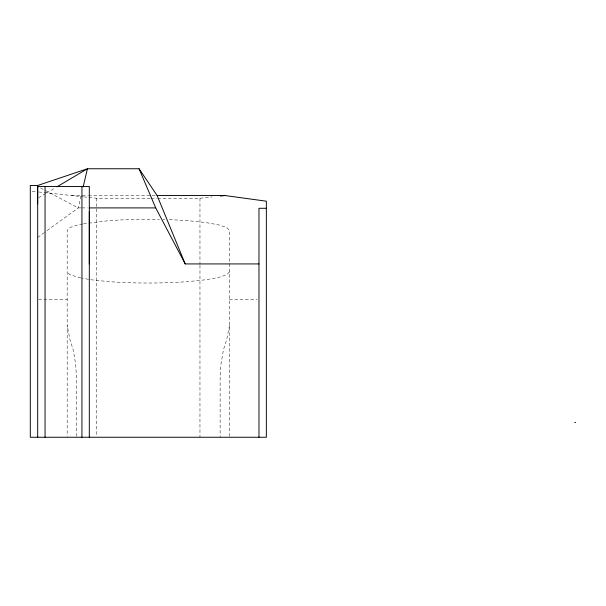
<?xml version="1.0" encoding="UTF-8"?>
<svg xmlns="http://www.w3.org/2000/svg" width="606" height="606" viewBox="0 0 606 606"><rect width="100%" height="100%" fill="white"/><g stroke="black" fill="none" stroke-linecap="round" stroke-linejoin="round"><path stroke-width="0.45" stroke-dasharray="3.03 2.27" d="M76.53 436.305L76.53 379.507L75.697 364.236L73.25 350.003L69.948 339.602L67.183 325.346M81.022 196.064L78.25 207.903L44.564 232.401M229.469 325.346L226.705 339.602L223.402 350.003L220.955 364.236L220.122 379.507L220.122 437.252M229.469 271.889L226.705 274.776L218.599 277.457L205.699 279.76L188.898 281.532A80.515 10.938 0 0 1 107.754 281.532L90.953 279.76L81.742 278.116M37.678 237.416L43.799 232.962M38.481 197.776L45.7 193.496M46.503 193.019L55.328 187.784M82.658 224.031L78.053 224.849L69.948 227.538L67.183 230.416L67.183 436.312M83.583 223.864L107.754 220.781A80.515 10.938 0 0 1 159.378 219.387M157.711 198.253L199.965 198.253L212.047 196.942M71.591 195.541L87.575 195.541M88.514 195.541L156.174 195.541M83.673 196.844L96.687 198.253L150.205 198.253M151.144 198.253L156.772 198.253M81.015 207.903L78.25 207.903L40.148 187.754M81.939 207.903L87.469 207.903M38.602 299.228L67.183 299.228M229.469 299.228L257.133 299.228M32.179 191.276L37.807 191.89M38.746 191.988L82.749 196.745M80.818 277.949L69.948 274.776L67.183 271.889M229.469 436.312L229.469 230.416L226.705 227.53L218.599 224.849L205.699 222.546L188.898 220.773A80.515 10.938 0 0 0 169.332 219.667M199.965 198.253L199.965 264.383M199.965 265.322L199.965 437.252M96.687 198.253L96.687 436.312M163.044 219.47A80.515 10.938 0 0 1 164.862 219.516"/><path stroke-width="0.91" d="M89.309 263.928L89.309 211.592M37.678 203.836L37.678 186.451L89.309 186.451L89.309 437.252M83.158 186.959L87.423 168.748L139.062 168.748L157.121 195.541L185.209 263.928L258.974 263.928M56.934 186.83L87.423 168.748L37.678 185.489L30.3 185.489L30.3 437.252L266.352 437.252L266.352 201.2L225.061 195.541L157.121 195.541M220.41 196.041L225.061 195.541M89.309 207.903L155.704 207.903L185.209 263.928M266.352 208.282L258.974 208.282L258.974 437.252M574.761 422.503L575.7 422.503M139.062 168.748L155.704 207.903M81.939 186.451L81.939 437.252M45.056 186.451L45.056 437.252M37.678 185.489L37.678 437.252"/></g></svg>
